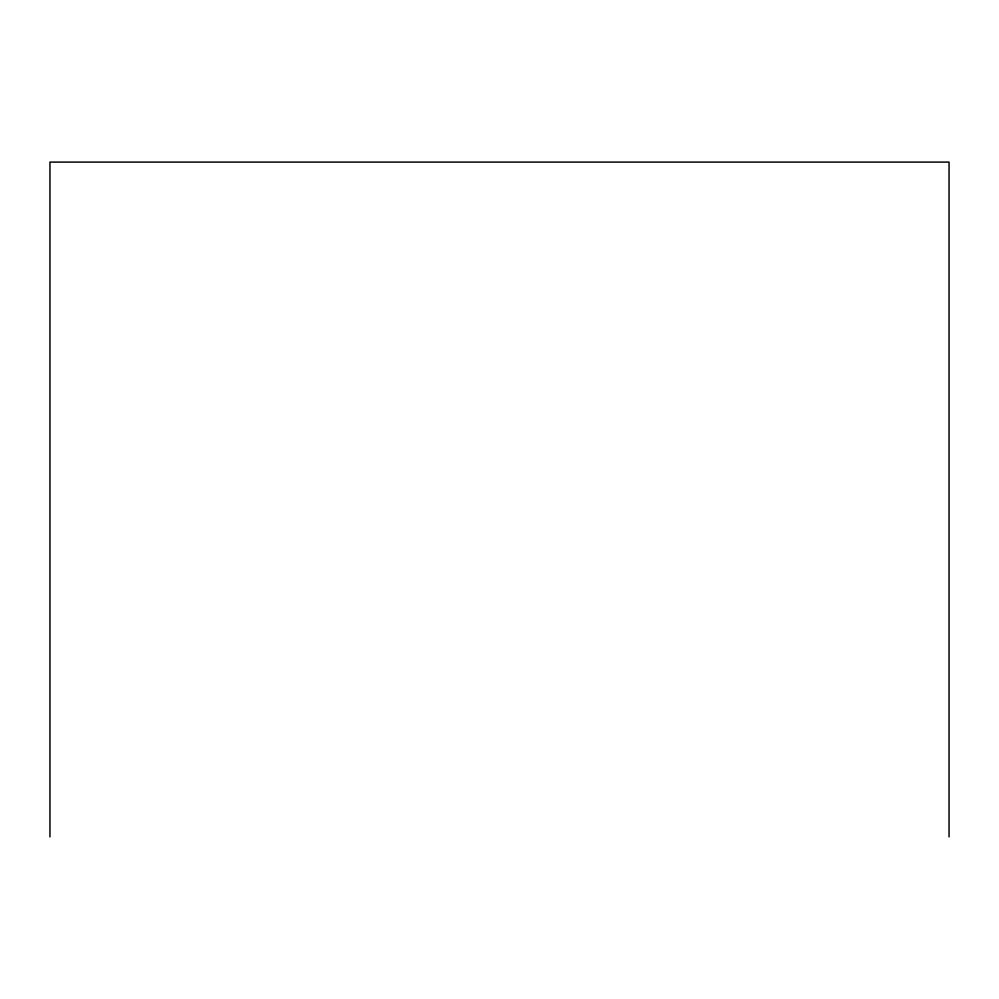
<?xml version="1.0" encoding="UTF-8"?>
<svg xmlns="http://www.w3.org/2000/svg" width="999" height="999" viewBox="0 0 999 999"><rect width="100%" height="100%" fill="white"/><g stroke="black" fill="none" stroke-linecap="round" stroke-linejoin="round"><path stroke-width="1.5" d="M949.05 836.912L949.05 162.088L49.95 162.088L49.95 836.912"/></g></svg>
